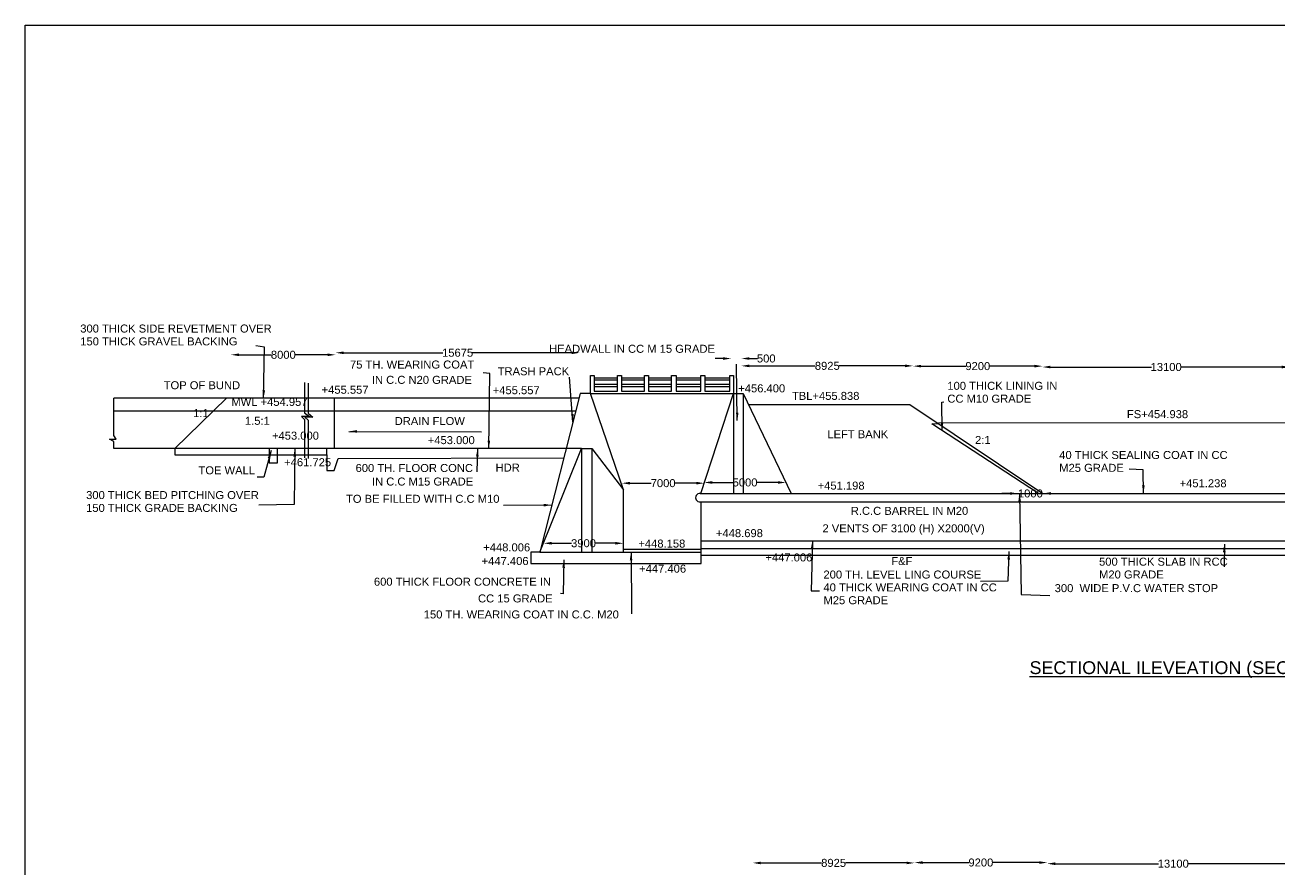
# Model space of a CAD drawing. Header units: millimetres. Extents: x -53217082 to -53168279, y 22132919 to 22164696.
# Drawn here: x -53217082 to -53197490, y 22151495 to 22164696 of the extents above; entities that cross this region are included whole.
import ezdxf

# ---------------------------------------------------------------- set-up
doc = ezdxf.new("R2010")
doc.units = ezdxf.units.MM
doc.header["$MEASUREMENT"] = 0
for name, color, linetype in [('DIMENSIONS', 7, 'Continuous'), ('DRAWING', 2, 'Continuous'), ('TEXT', 255, 'Continuous')]:
    doc.layers.add(name, color=color, linetype=linetype)
doc.styles.get("Standard").update_dxf_attribs({"font": 'arial.ttf', "height": 125})
doc.dimstyles.get("Standard").update_dxf_attribs({"dimtxt": 125, "dimasz": 125, "dimexe": 0.18, "dimexo": 0.0625, "dimgap": 0.09, "dimtad": 0, "dimdec": 0, "dimzin": 0, "dimdsep": 46, "dimtxsty": 'Standard', "dimcen": 0.09, "dimse1": 1, "dimse2": 1, "dimadec": 0, "dimazin": 0, "dimtfac": 1, "dimtdec": 0, "dimtofl": 0, "dimtmove": 0, "dimatfit": 3, "dimfxl": 1, "dimtolj": 1, "dimtzin": 0, "dimarcsym": 0})

# ---------------------------------------------------------------- blocks, each defined once
blk = doc.blocks.new('*D54')
at = {"layer": 'Defpoints', "color": 0, "transparency": 16777216}
for p in [(-53213868, 22159516), (-53212234, 22159544), (-53212234, 22159498)]:
    blk.add_point(p, dxfattribs=at)
at = {"layer": 'DIMENSIONS', "color": 0, "lineweight": -2, "transparency": 16777216}
for p, q in [((-53213742, 22159544), (-53213237, 22159544)), ((-53212358, 22159544), (-53212864, 22159544))]:
    blk.add_line(p, q, dxfattribs=at)
at = {"layer": 'DIMENSIONS', "color": 0, "transparency": 16777216}
for points in [[(-53213742, 22159565), (-53213742, 22159524), (-53213868, 22159544)], [(-53212358, 22159565), (-53212358, 22159524), (-53212234, 22159544)]]:
    blk.add_solid(points, dxfattribs=at)
at = {"layer": 'DIMENSIONS', "color": 0, "transparency": 16777216, "insert": (-53213050, 22159544), "char_height": 125, "attachment_point": 5}
blk.add_mtext('\\A1;8000', dxfattribs=at)
blk = doc.blocks.new('*D55')
at = {"layer": 'Defpoints', "color": 0, "transparency": 16777216}
for p in [(-53212234, 22159544), (-53208424, 22159576), (-53208424, 22159470)]:
    blk.add_point(p, dxfattribs=at)
at = {"layer": 'DIMENSIONS', "color": 0, "lineweight": -2, "transparency": 16777216}
for p, q in [((-53212108, 22159576), (-53210559, 22159576)), ((-53208550, 22159576), (-53210099, 22159576))]:
    blk.add_line(p, q, dxfattribs=at)
at = {"layer": 'DIMENSIONS', "color": 0, "transparency": 16777216}
for points in [[(-53212108, 22159596), (-53212108, 22159555), (-53212234, 22159576)], [(-53208550, 22159596), (-53208550, 22159555), (-53208424, 22159576)]]:
    blk.add_solid(points, dxfattribs=at)
at = {"layer": 'DIMENSIONS', "color": 0, "transparency": 16777216, "insert": (-53210329, 22159576), "char_height": 125, "attachment_point": 5}
blk.add_mtext('\\A1;15675', dxfattribs=at)
blk = doc.blocks.new('*D56')
at = {"layer": 'Defpoints', "color": 0, "transparency": 16777216}
for p in [(-53206059, 22159359), (-53205898, 22159486), (-53205898, 22159337)]:
    blk.add_point(p, dxfattribs=at)
at = {"layer": 'DIMENSIONS', "color": 0, "lineweight": -2, "transparency": 16777216}
for p, q in [((-53206184, 22159486), (-53206309, 22159486)), ((-53205772, 22159486), (-53205648, 22159486))]:
    blk.add_line(p, q, dxfattribs=at)
at = {"layer": 'DIMENSIONS', "color": 0, "transparency": 16777216}
for points in [[(-53206184, 22159507), (-53206184, 22159465), (-53206059, 22159486)], [(-53205772, 22159507), (-53205772, 22159465), (-53205898, 22159486)]]:
    blk.add_solid(points, dxfattribs=at)
at = {"layer": 'DIMENSIONS', "color": 0, "transparency": 16777216, "insert": (-53205510, 22159486), "char_height": 125, "attachment_point": 5}
blk.add_mtext('\\A1;500', dxfattribs=at)
blk = doc.blocks.new('*D57')
at = {"layer": 'Defpoints', "color": 0, "transparency": 16777216}
for p in [(-53205898, 22159337), (-53203217, 22159371), (-53203217, 22159350)]:
    blk.add_point(p, dxfattribs=at)
at = {"layer": 'DIMENSIONS', "color": 0, "lineweight": -2, "transparency": 16777216}
for p, q in [((-53205772, 22159371), (-53204745, 22159371)), ((-53203342, 22159371), (-53204370, 22159371))]:
    blk.add_line(p, q, dxfattribs=at)
at = {"layer": 'DIMENSIONS', "color": 0, "transparency": 16777216}
for points in [[(-53205772, 22159392), (-53205772, 22159350), (-53205898, 22159371)], [(-53203342, 22159392), (-53203342, 22159350), (-53203217, 22159371)]]:
    blk.add_solid(points, dxfattribs=at)
at = {"layer": 'DIMENSIONS', "color": 0, "transparency": 16777216, "insert": (-53204557, 22159371), "char_height": 125, "attachment_point": 5}
blk.add_mtext('\\A1;8925', dxfattribs=at)
blk = doc.blocks.new('*D58')
at = {"layer": 'Defpoints', "color": 0, "transparency": 16777216}
for p in [(-53203217, 22159371), (-53201198, 22159367), (-53201198, 22159340)]:
    blk.add_point(p, dxfattribs=at)
at = {"layer": 'DIMENSIONS', "color": 0, "lineweight": -2, "transparency": 16777216}
for p, q in [((-53203092, 22159367), (-53202394, 22159367)), ((-53201322, 22159367), (-53202021, 22159367))]:
    blk.add_line(p, q, dxfattribs=at)
at = {"layer": 'DIMENSIONS', "color": 0, "transparency": 16777216}
for points in [[(-53203092, 22159388), (-53203092, 22159346), (-53203217, 22159367)], [(-53201322, 22159388), (-53201322, 22159346), (-53201198, 22159367)]]:
    blk.add_solid(points, dxfattribs=at)
at = {"layer": 'DIMENSIONS', "color": 0, "transparency": 16777216, "insert": (-53202207, 22159367), "char_height": 125, "attachment_point": 5}
blk.add_mtext('\\A1;9200', dxfattribs=at)
blk = doc.blocks.new('*D59')
at = {"layer": 'Defpoints', "color": 0, "transparency": 16777216}
for p in [(-53201198, 22159367), (-53197334, 22159353), (-53197334, 22159350)]:
    blk.add_point(p, dxfattribs=at)
at = {"layer": 'DIMENSIONS', "color": 0, "lineweight": -2, "transparency": 16777216}
for p, q in [((-53201072, 22159353), (-53199495, 22159353)), ((-53197460, 22159353), (-53199037, 22159353))]:
    blk.add_line(p, q, dxfattribs=at)
at = {"layer": 'DIMENSIONS', "color": 0, "transparency": 16777216}
for points in [[(-53201072, 22159374), (-53201072, 22159332), (-53201198, 22159353)], [(-53197460, 22159374), (-53197460, 22159332), (-53197334, 22159353)]]:
    blk.add_solid(points, dxfattribs=at)
at = {"layer": 'DIMENSIONS', "color": 0, "transparency": 16777216, "insert": (-53199266, 22159353), "char_height": 125, "attachment_point": 5}
blk.add_mtext('\\A1;13100', dxfattribs=at)
blk = doc.blocks.new('*D66')
at = {"layer": 'Defpoints', "color": 0, "transparency": 16777216}
for p in [(-53201582, 22157377), (-53201582, 22157377), (-53201191, 22157377)]:
    blk.add_point(p, dxfattribs=at)
at = {"layer": 'DIMENSIONS', "color": 0, "lineweight": -2, "transparency": 16777216}
for p, q in [((-53201706, 22157377), (-53201832, 22157377)), ((-53201066, 22157377), (-53200941, 22157377))]:
    blk.add_line(p, q, dxfattribs=at)
at = {"layer": 'DIMENSIONS', "color": 0, "transparency": 16777216}
for points in [[(-53201706, 22157398), (-53201706, 22157356), (-53201582, 22157377)], [(-53201066, 22157398), (-53201066, 22157356), (-53201191, 22157377)]]:
    blk.add_solid(points, dxfattribs=at)
at = {"layer": 'DIMENSIONS', "color": 0, "transparency": 16777216, "insert": (-53201386, 22157377), "char_height": 125, "attachment_point": 5}
blk.add_mtext('\\A1;1000', dxfattribs=at)
blk = doc.blocks.new('*D67')
at = {"layer": 'Defpoints', "color": 0, "transparency": 16777216}
for p in [(-53206478, 22157547), (-53205204, 22157549), (-53205204, 22157549)]:
    blk.add_point(p, dxfattribs=at)
at = {"layer": 'DIMENSIONS', "color": 0, "lineweight": -2, "transparency": 16777216}
for p, q in [((-53206353, 22157549), (-53206028, 22157549)), ((-53205329, 22157549), (-53205655, 22157549))]:
    blk.add_line(p, q, dxfattribs=at)
at = {"layer": 'DIMENSIONS', "color": 0, "transparency": 16777216}
for points in [[(-53206353, 22157570), (-53206353, 22157528), (-53206478, 22157549)], [(-53205329, 22157570), (-53205329, 22157528), (-53205204, 22157549)]]:
    blk.add_solid(points, dxfattribs=at)
at = {"layer": 'DIMENSIONS', "color": 0, "transparency": 16777216, "insert": (-53205841, 22157549), "char_height": 125, "attachment_point": 5}
blk.add_mtext('\\A1;5000', dxfattribs=at)
blk = doc.blocks.new('*D68')
at = {"layer": 'Defpoints', "color": 0, "transparency": 16777216}
for p in [(-53207763, 22157538), (-53206478, 22157547), (-53207763, 22157500)]:
    blk.add_point(p, dxfattribs=at)
at = {"layer": 'DIMENSIONS', "color": 0, "lineweight": -2, "transparency": 16777216}
for p, q in [((-53207638, 22157538), (-53207306, 22157538)), ((-53206603, 22157538), (-53206934, 22157538))]:
    blk.add_line(p, q, dxfattribs=at)
at = {"layer": 'DIMENSIONS', "color": 0, "transparency": 16777216}
for points in [[(-53207638, 22157559), (-53207638, 22157517), (-53207763, 22157538)], [(-53206603, 22157559), (-53206603, 22157517), (-53206478, 22157538)]]:
    blk.add_solid(points, dxfattribs=at)
at = {"layer": 'DIMENSIONS', "color": 0, "transparency": 16777216, "insert": (-53207120, 22157538), "char_height": 125, "attachment_point": 5}
blk.add_mtext('\\A1;7000', dxfattribs=at)
blk = doc.blocks.new('*D70')
at = {"layer": 'Defpoints', "color": 0, "transparency": 16777216}
for p in [(-53208987, 22156606), (-53208987, 22156599), (-53207740, 22156604)]:
    blk.add_point(p, dxfattribs=at)
at = {"layer": 'DIMENSIONS', "color": 0, "lineweight": -2, "transparency": 16777216}
for p, q in [((-53208862, 22156599), (-53208550, 22156599)), ((-53207865, 22156599), (-53208177, 22156599))]:
    blk.add_line(p, q, dxfattribs=at)
at = {"layer": 'DIMENSIONS', "color": 0, "transparency": 16777216}
for points in [[(-53208862, 22156620), (-53208862, 22156578), (-53208987, 22156599)], [(-53207865, 22156620), (-53207865, 22156578), (-53207740, 22156599)]]:
    blk.add_solid(points, dxfattribs=at)
at = {"layer": 'DIMENSIONS', "color": 0, "transparency": 16777216, "insert": (-53208363, 22156599), "char_height": 125, "attachment_point": 5}
blk.add_mtext('\\A1;3900', dxfattribs=at)
blk = doc.blocks.new('*D122')
at = {"layer": 'Defpoints', "color": 0, "transparency": 16777216}
for p in [(-53201122, 22151647), (-53201122, 22151592), (-53197188, 22151628)]:
    blk.add_point(p, dxfattribs=at)
at = {"layer": 'DIMENSIONS', "color": 0, "lineweight": -2, "transparency": 16777216}
for p, q in [((-53200997, 22151592), (-53199384, 22151592)), ((-53197313, 22151592), (-53198926, 22151592))]:
    blk.add_line(p, q, dxfattribs=at)
at = {"layer": 'DIMENSIONS', "color": 0, "transparency": 16777216}
for points in [[(-53200997, 22151613), (-53200997, 22151571), (-53201122, 22151592)], [(-53197313, 22151613), (-53197313, 22151571), (-53197188, 22151592)]]:
    blk.add_solid(points, dxfattribs=at)
at = {"layer": 'DIMENSIONS', "color": 0, "transparency": 16777216, "insert": (-53199155, 22151592), "char_height": 125, "attachment_point": 5}
blk.add_mtext('\\A1;13100', dxfattribs=at)
blk = doc.blocks.new('*D123')
at = {"layer": 'Defpoints', "color": 0, "transparency": 16777216}
for p in [(-53203196, 22151610), (-53203196, 22151580), (-53201122, 22151592)]:
    blk.add_point(p, dxfattribs=at)
at = {"layer": 'DIMENSIONS', "color": 0, "lineweight": -2, "transparency": 16777216}
for p, q in [((-53203070, 22151610), (-53202345, 22151610)), ((-53201247, 22151610), (-53201972, 22151610))]:
    blk.add_line(p, q, dxfattribs=at)
at = {"layer": 'DIMENSIONS', "color": 0, "transparency": 16777216}
for points in [[(-53203070, 22151630), (-53203070, 22151589), (-53203196, 22151610)], [(-53201247, 22151630), (-53201247, 22151589), (-53201122, 22151610)]]:
    blk.add_solid(points, dxfattribs=at)
at = {"layer": 'DIMENSIONS', "color": 0, "transparency": 16777216, "insert": (-53202159, 22151610), "char_height": 125, "attachment_point": 5}
blk.add_mtext('\\A1;9200', dxfattribs=at)
blk = doc.blocks.new('*D124')
at = {"layer": 'Defpoints', "color": 0, "transparency": 16777216}
for p in [(-53205720, 22151627), (-53205720, 22151604), (-53203196, 22151610)]:
    blk.add_point(p, dxfattribs=at)
at = {"layer": 'DIMENSIONS', "color": 0, "lineweight": -2, "transparency": 16777216}
for p, q in [((-53205596, 22151604), (-53204645, 22151604)), ((-53203320, 22151604), (-53204271, 22151604))]:
    blk.add_line(p, q, dxfattribs=at)
at = {"layer": 'DIMENSIONS', "color": 0, "transparency": 16777216}
for points in [[(-53205596, 22151624), (-53205596, 22151583), (-53205720, 22151604)], [(-53203320, 22151624), (-53203320, 22151583), (-53203196, 22151604)]]:
    blk.add_solid(points, dxfattribs=at)
at = {"layer": 'DIMENSIONS', "color": 0, "transparency": 16777216, "insert": (-53204458, 22151604), "char_height": 125, "attachment_point": 5}
blk.add_mtext('\\A1;8925', dxfattribs=at)

msp = doc.modelspace()

# ---------------------------------------------------------------- linework, layer by layer
at = {"layer": 'DRAWING', "color": 0}
msp.add_lwpolyline([(-53168279.3, 22132919.4), (-53217082, 22132919.4), (-53217082, 22164696.5), (-53168279.3, 22164696.5)], close=True, dxfattribs=at)
for points in [[(-53212717.8, 22159109.1), (-53212717.8, 22158639.1), (-53212642.3, 22158580.6), (-53212766.3, 22158580.6), (-53212717.8, 22158532.1), (-53212717.8, 22157931.6)], [(-53208255.8, 22158939.6), (-53208255.8, 22159223.1), (-53208194.3, 22159223.1), (-53208194.3, 22158977.6), (-53207831.8, 22158977.6), (-53207831.8, 22159223.1), (-53207770.8, 22159223.1), (-53207770.8, 22158977.6), (-53207408.8, 22158977.6), (-53207408.8, 22159223.1), (-53207348.3, 22159223.1), (-53207348.3, 22158977.6), (-53206986.8, 22158977.6), (-53206986.8, 22159223.1), (-53206916.3, 22159223.1), (-53206916.3, 22158977.6), (-53206531.8, 22158977.6), (-53206531.8, 22159223.1), (-53206468.8, 22159223.1), (-53206468.8, 22158977.6), (-53206080.8, 22158977.6), (-53206080.8, 22159223.1), (-53206019.3, 22159223.1), (-53206019.3, 22158939.6)], [(-53208194.3, 22159185.6), (-53207831.8, 22159185.6)], [(-53208194.3, 22159151.1), (-53207831.8, 22159151.1)], [(-53207770.8, 22159185.6), (-53207408.8, 22159185.6)], [(-53207770.8, 22159151.1), (-53207408.8, 22159151.1)], [(-53207348.3, 22159185.6), (-53206986.8, 22159185.6)], [(-53207348.3, 22159151.1), (-53206986.8, 22159151.1)], [(-53206916.3, 22159185.6), (-53206531.8, 22159185.6)], [(-53206916.3, 22159151.1), (-53206531.8, 22159151.1)], [(-53206468.8, 22159185.6), (-53206080.8, 22159185.6)], [(-53206468.8, 22159151.1), (-53206080.8, 22159151.1)], [(-53212664.3, 22159100.1), (-53212664.3, 22158630.1), (-53212588.8, 22158571.6), (-53212712.8, 22158571.6), (-53212664.3, 22158523.1), (-53212664.3, 22157922.6)], [(-53208255.8, 22158939.6), (-53208413.8, 22158939.6), (-53209046.3, 22156458.6), (-53209186.8, 22156458.6), (-53209186.8, 22156280.6), (-53206527.3, 22156280.6), (-53206527.3, 22157244.1)], [(-53207739.8, 22156458.6), (-53207739.8, 22157431.6), (-53208255.8, 22158939.6)], [(-53208255.8, 22158939.6), (-53206019.3, 22158939.6)], [(-53208194.3, 22159086.1), (-53207831.8, 22159086.1)], [(-53208194.3, 22159051.1), (-53207831.8, 22159051.1)], [(-53207770.8, 22159086.1), (-53207408.8, 22159086.1)], [(-53207770.8, 22159051.1), (-53207408.8, 22159051.1)], [(-53207348.3, 22159086.1), (-53206986.8, 22159086.1)], [(-53207348.3, 22159051.1), (-53206986.8, 22159051.1)], [(-53206916.3, 22159086.1), (-53206531.8, 22159086.1)], [(-53206916.3, 22159051.1), (-53206531.8, 22159051.1)], [(-53206533.8, 22157377.1), (-53206019.3, 22158939.6), (-53205868.8, 22158939.6), (-53205122.3, 22157377.1)], [(-53206468.8, 22159086.1), (-53206080.8, 22159086.1)], [(-53206468.8, 22159051.1), (-53206080.8, 22159051.1)], [(-53206019.3, 22158939.6), (-53206019.3, 22157377.1)], [(-53205868.8, 22158939.6), (-53205868.8, 22157377.1)], [(-53208395.8, 22158079.6), (-53215696.8, 22158079.6), (-53215696.8, 22158189.6), (-53215762.8, 22158227.6), (-53215661.8, 22158227.6), (-53215696.8, 22158280.6), (-53215696.8, 22158866.7)], [(-53208432.4, 22158866.7), (-53215696.8, 22158866.7)], [(-53214742.8, 22158079.6), (-53213939.8, 22158866.7)], [(-53212253.3, 22158079.6), (-53212253.3, 22158866.7)], [(-53205786.3, 22158767), (-53203266.8, 22158767), (-53201191.3, 22157377.1)], [(-53208484.4, 22158662.6), (-53215696.8, 22158662.6)], [(-53201259.3, 22157377.1), (-53202922.3, 22158466.6), (-53202821.8, 22158469)], [(-53202821.8, 22158483.5), (-53195695.2, 22158486.5)], [(-53214742.8, 22158079.6), (-53214742.8, 22157982.6), (-53212373.3, 22157982.6), (-53212373.3, 22158079.6)], [(-53213269.3, 22158079.6), (-53213269.3, 22157854.1), (-53213141.8, 22157854.1), (-53213141.8, 22158079.6)], [(-53212373.3, 22157982.6), (-53212373.3, 22157738.6), (-53212253.8, 22157738.6), (-53212191.8, 22157922.6), (-53208669.5, 22157936.6)], [(-53209046.3, 22156458.6), (-53208395.8, 22158079.6), (-53208233.3, 22158079.6), (-53207739.8, 22157431.6)], [(-53208395.8, 22158079.6), (-53208395.8, 22156458.6)], [(-53208233.3, 22158079.6), (-53208233.3, 22156458.6)], [(-53206541.3, 22157377.1), (-53192985.3, 22157377.1)], [(-53206541.3, 22157244.1), (-53192985.3, 22157244.1)], [(-53206527.3, 22156638.6), (-53192985.3, 22156638.6), (-53192985.3, 22157244.1)], [(-53209046.3, 22156458.6), (-53206527.3, 22156458.6)], [(-53207739.8, 22156506.6), (-53206527.3, 22156506.6)], [(-53206527.3, 22156517.6), (-53192985.3, 22156517.6)], [(-53206527.3, 22156411.1), (-53192985.3, 22156411.1)]]:
    msp.add_lwpolyline(points, dxfattribs=at)
msp.add_arc((-53206545.7, 22157310.6), 66.6, 86.21331, 273.78669, dxfattribs=at)

# ---------------------------------------------------------------- texts
at = {"layer": 'TEXT', "color": 0}
for s, height, p in [('300 THICK SIDE REVETMENT OVER', 125, (-53216220.5, 22159892)), ('150 THICK GRAVEL BACKING', 125, (-53216220.5, 22159691.2)), ('HEADWALL IN CC M 15 GRADE', 125, (-53208900.6, 22159575.6)), ('75 TH. WEARING COAT ', 125, (-53212009.2, 22159329.4)), ('TRASH PACK ', 125, (-53209703.3, 22159223.9)), ('TOP OF BUND', 125, (-53214918, 22159005.8)), ('IN C.C N20 GRADE', 125, (-53211667.7, 22159090.3)), ('100 THICK LINING IN ', 125, (-53202682.1, 22158996.9)), ('+455.557', 125, (-53212452.8, 22158935.6)), ('+455.557', 125, (-53209780.7, 22158928.5)), ('+456.400', 125, (-53205947.4, 22158957.6)), ('TBL+455.838', 125, (-53205108.5, 22158839.6)), ('CC M10 GRADE', 125, (-53202682.1, 22158796.1)), ('MWL +454.957', 125, (-53213861, 22158745.7)), ('1:1', 125, (-53214459.5, 22158569.8)), ('1.5:1', 125, (-53213649.8, 22158450.3)), ('DRAIN FLOW', 125, (-53211311.7, 22158446.9)), ('FS+454.938', 125, (-53199878.8, 22158554.4)), ('+453.000', 125, (-53213227.3, 22158218.2)), ('LEFT BANK ', 125, (-53204556.1, 22158240.7)), ('+453.000', 125, (-53210794.8, 22158148.3)), ('2:1', 125, (-53202249.8, 22158150.2)), ('+461.725', 125, (-53213037.2, 22157803.2)), ('40 THICK SEALING COAT IN CC ', 125, (-53200935.4, 22157916.2)), ('TOE WALL', 125, (-53214375, 22157676.6)), ('600 TH. FLOOR CONC', 125, (-53211922.1, 22157712.8)), ('HDR', 125, (-53209736, 22157719)), ('M25 GRADE', 125, (-53200935.4, 22157715.4)), ('IN C.C M15 GRADE', 125, (-53211666.7, 22157501.2)), ('+451.198', 125, (-53204707.4, 22157437.8)), ('+451.238', 125, (-53199055.6, 22157474.4)), ('300 THICK BED PITCHING OVER ', 125, (-53216129, 22157289.7)), ('TO BE FILLED WITH C.C M10', 125, (-53212071.5, 22157231.5)), ('150 THICK GRADE BACKING', 125, (-53216129, 22157088.9)), ('R.C.C BARREL IN M20', 125, (-53204190.1, 22157043.4)), ('+448.698', 125, (-53206295.2, 22156695)), ('2 VENTS OF 3100 (H) X2000(V)', 125, (-53204632.3, 22156769.7)), ('+448.006', 125, (-53209929, 22156472.5)), ('+448.158', 125, (-53207506.7, 22156531.9)), ('+447.406', 125, (-53209954.1, 22156259.6)), ('+447.006', 125, (-53205522.9, 22156315.5)), ('F&F', 125, (-53203557.9, 22156259.5)), ('500 THICK SLAB IN RCC ', 125, (-53200313.3, 22156249.4)), ('+447.406', 125, (-53207494.2, 22156140)), ('200 TH. LEVEL LING COURSE ', 125, (-53204616.7, 22156048)), ('M20 GRADE', 125, (-53200313.3, 22156048.6)), ('600 THICK FLOOR CONCRETE IN ', 125, (-53211635.8, 22155936.1)), ('40 THICK WEARING COAT IN CC', 125, (-53204616.7, 22155847.2)), ('CC 15 GRADE', 125, (-53210010.2, 22155674.8)), ('M25 GRADE', 125, (-53204616.7, 22155646.4)), ('300  WIDE P.V.C WATER STOP', 125, (-53201006.1, 22155835.4)), ('150 TH. WEARING COAT IN C.C. M20', 125, (-53210857.5, 22155424.5)), ("%%USECTIONAL ILEVEATION (SECTION  'A-B)", 200, (-53201399.4, 22154555.3))]:
    msp.add_text(s, height=height, dxfattribs=at).set_placement(p)

# ---------------------------------------------------------------- dimensions: what is measured, and where the dimension line sits
at = {"layer": 'DIMENSIONS', "color": 0}
for base, p1, p2, text, picture, middle in [((-53212233.5, 22159544.5), (-53213867.5, 22159516), (-53212233.5, 22159498.5), '8000', '*D54', (-53213050.5, 22159544.5)), ((-53208424.5, 22159575.6), (-53212233.5, 22159544.5), (-53208424.5, 22159470), '15675', '*D55', (-53210329, 22159575.6)), ((-53205897.5, 22159486), (-53206059, 22159359), (-53205897.5, 22159337), '500', '*D56', (-53205509.5, 22159486)), ((-53203217, 22159371), (-53205897.5, 22159337), (-53203217, 22159349.5), '8925', '*D57', (-53204557.2, 22159371)), ((-53201197.5, 22159367), (-53203217, 22159371), (-53201197.5, 22159339.5), '9200', '*D58', (-53202207.2, 22159367)), ((-53197334.5, 22159353), (-53201197.5, 22159367), (-53197334.5, 22159349.5), '13100', '*D59', (-53199266, 22159353)), ((-53207763.1, 22157538), (-53206477.7, 22157547.5), (-53207763.1, 22157499.6), '7000', '*D68', (-53207120.4, 22157538)), ((-53205204.4, 22157549), (-53206477.7, 22157547.5), (-53205204.4, 22157549), '5000', '*D67', (-53205841.1, 22157549)), ((-53201581.5, 22157377.1), (-53201191.3, 22157377.1), (-53201581.5, 22157377.1), '1000', '*D66', (-53201386.4, 22157377.1)), ((-53208987.1, 22156599), (-53207739.8, 22156603.5), (-53208987.1, 22156606.1), '3900', '*D70', (-53208363.5, 22156599)), ((-53205720.5, 22151603.5), (-53203195.5, 22151609.5), (-53205720.5, 22151627), '8925', '*D124', (-53204458, 22151603.5)), ((-53203195.5, 22151609.5), (-53201122, 22151592), (-53203195.5, 22151580.5), '9200', '*D123', (-53202158.8, 22151609.5)), ((-53201122, 22151592), (-53197188, 22151628), (-53201122, 22151647), '13100', '*D122', (-53199155, 22151592))]:
    dim = msp.add_linear_dim(base=base, p1=p1, p2=p2, text=text, dimstyle='Standard', dxfattribs=at)
    dim.commit()
    dim.dimension.update_dxf_attribs({"geometry": picture, "text_midpoint": middle})

# ---------------------------------------------------------------- leaders
for points in [[(-53213358, 22158866.7), (-53213342, 22159665.5), (-53213477, 22159682.5)], [(-53205961.5, 22158515.5), (-53205974, 22159400)], [(-53209842.5, 22158079.6), (-53209826, 22159251.5), (-53209931, 22159262.5)], [(-53208527.9, 22158492.1), (-53208581.5, 22159195.5)], [(-53202763.6, 22158362.7), (-53202770, 22158802.5), (-53202738, 22158811.5)], [(-53212025.5, 22158347), (-53209958, 22158343)], [(-53213241, 22158047.5), (-53213352, 22157630), (-53213459.5, 22157630)], [(-53212871, 22158079.6), (-53212881, 22157205.5), (-53213430.5, 22157193)], [(-53210016.5, 22158079.6), (-53210028.5, 22157716)], [(-53199621, 22157377.1), (-53199623, 22157749), (-53199842, 22157757)], [(-53201555.5, 22157377.1), (-53201528.5, 22155799.5), (-53201081, 22155783.5)], [(-53208858.4, 22157195.8), (-53209614, 22157189)], [(-53204789.5, 22156638.6), (-53204810, 22155854.5), (-53204681, 22155857.5)], [(-53198357.5, 22156585), (-53198359, 22156229.5)], [(-53207621, 22156458.6), (-53207615, 22155498.5)], [(-53201720.5, 22156470), (-53201736.5, 22156007), (-53202164.5, 22156003)], [(-53208671.5, 22156340.5), (-53208680.5, 22155807.5), (-53208723, 22155814.5)]]:
    msp.add_leader(points, dimstyle='Standard', override={"dimgap": 0.09, "dimtad": 0}, dxfattribs=at)

doc.saveas('drawing.dxf')
